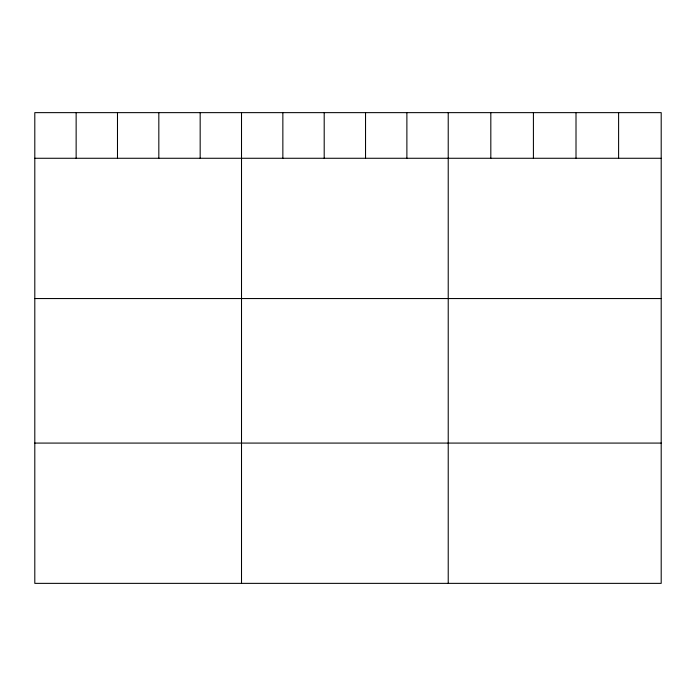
<?xml version="1.0" encoding="UTF-8"?>
<svg xmlns="http://www.w3.org/2000/svg" width="696" height="696" viewBox="0 0 696 696"><rect width="100%" height="100%" fill="white"/><g stroke="black" fill="none" stroke-linecap="round" stroke-linejoin="round"><path stroke-width="1.04" d="M661.2 158.27L661.2 583.361L34.8 583.361L34.8 112.639L661.2 112.639L661.2 158.27L34.8 158.27M34.8 298.549L661.2 298.549M34.8 443.082L661.2 443.082M618.605 112.639L618.605 158.27M576.01 112.639L576.01 158.27M533.414 112.639L533.414 158.27M490.819 112.639L490.819 158.27M448.224 112.639L448.224 583.361M406.882 112.639L406.882 158.27M365.539 112.639L365.539 158.27M324.197 112.639L324.197 158.27M282.854 112.639L282.854 158.27M241.512 112.639L241.512 583.361M200.17 112.639L200.17 158.27M158.827 112.639L158.827 158.27M117.485 112.639L117.485 158.27M76.142 112.639L76.142 158.27"/></g></svg>
